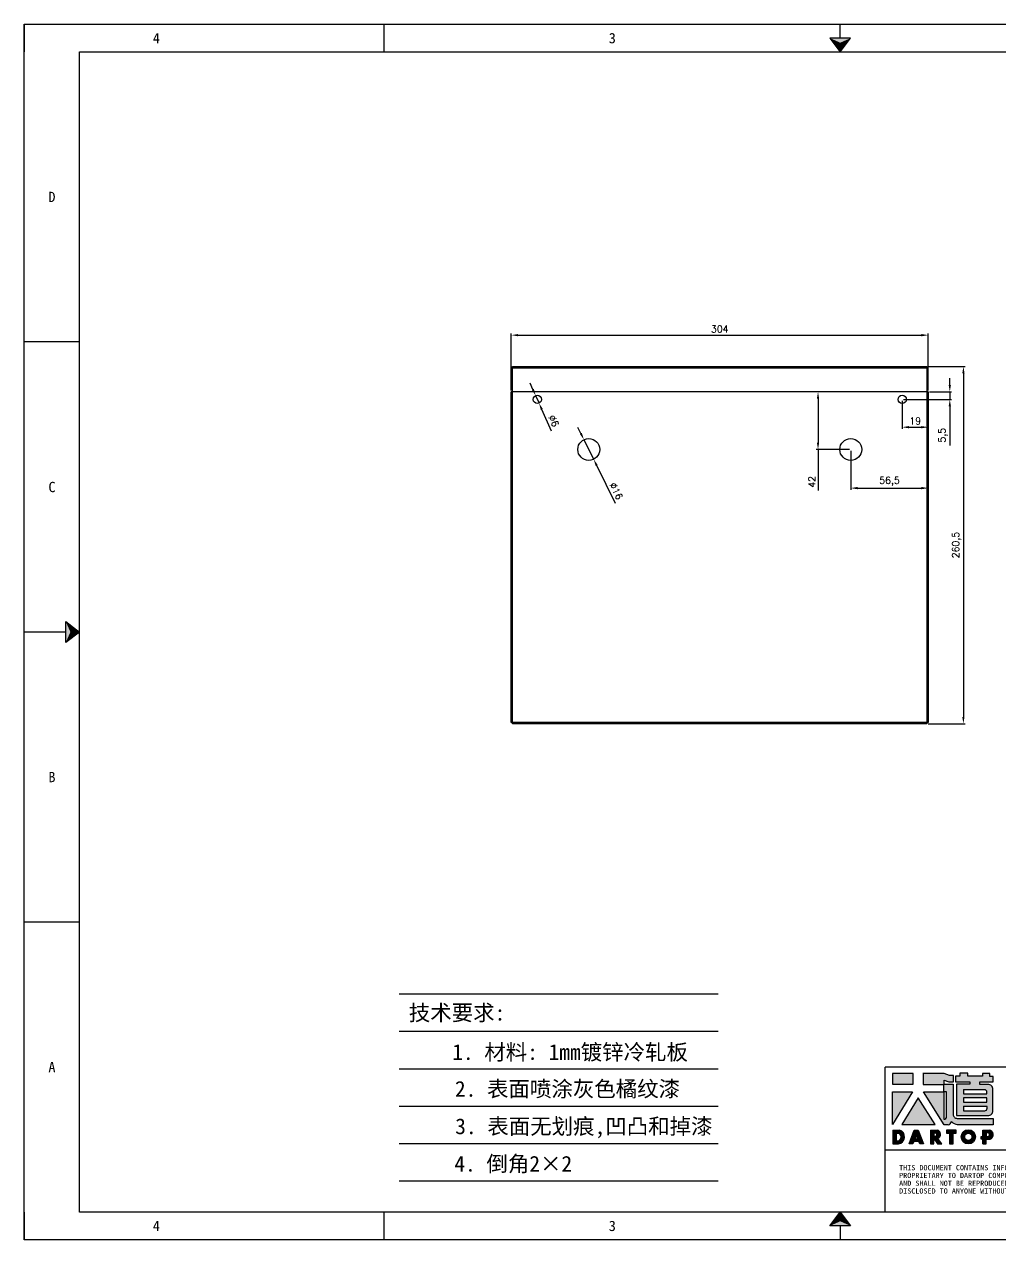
# Model space of a CAD drawing. Header units: millimetres. Extents: x -43476 to -13830, y -16942 to 55335.
# Drawn here: x -32003 to -31292, y 33337 to 34223 of the extents above; entities that cross this region are included whole.
import ezdxf
from ezdxf.enums import TextEntityAlignment as Align

# ---------------------------------------------------------------- set-up
doc = ezdxf.new("R2010")
doc.units = ezdxf.units.MM
doc.linetypes.add('DOT', pattern=[0.25, 0, -0.25])
doc.layers.add('dim', color=2, linetype='Continuous', lineweight=9)
doc.layers.add('print', color=30, linetype='Continuous')
doc.styles.add('Dartop', font='')
doc.styles.add('HZ', font='')
doc.styles.add('hzHT', font='simhei.ttf')
doc.styles.get("Standard").update_dxf_attribs({"font": 'txt', "bigfont": 'gbcbig.shx'})
doc.styles.get('Dartop').set_extended_font_data('FangSong_GB2312')
doc.styles.get('HZ').set_extended_font_data('SimSun')
doc.dimstyles.new('small', dxfattribs={"dimtxt": 5, "dimasz": 5, "dimexe": 1.25, "dimexo": 1, "dimgap": 2, "dimtad": 1, "dimtxsty": 'Standard', "dimcen": 2.5, "dimadec": 0, "dimazin": 0, "dimtfac": 1, "dimtmove": 0, "dimatfit": 3, "dimfxl": 0, "dimarcsym": 0})

# ---------------------------------------------------------------- blocks, each defined once
blk = doc.blocks.new('*U5')
at = {"color": 254, "linetype": 'Continuous', "extrusion": (0, 0, -1)}
for points in [[(-17, 0.333), (-16.812, 0.25), (-17, 0.5)], [(-17, 0.333), (-17, 0.5), (-17.188, 0.25)], [(-17, 0.333), (-17.188, 0.25), (-16.812, 0.25)]]:
    blk.add_solid(points, dxfattribs=at)
blk = doc.blocks.new('*U6')
at = {"color": 254, "linetype": 'Continuous'}
for points in [[(17, 21.667), (17.188, 21.75), (16.812, 21.75)], [(17, 21.667), (16.812, 21.75), (17, 21.5)], [(17, 21.667), (17, 21.5), (17.188, 21.75)]]:
    blk.add_solid(points, dxfattribs=at)
blk = doc.blocks.new('*U3')
at = {"color": 254, "linetype": 'Continuous', "extrusion": (0, 0, -1)}
for points in [[(-0.833, 11), (-0.75, 10.812), (-0.75, 11.188)], [(-0.833, 11), (-0.75, 11.188), (-1, 11)], [(-0.833, 11), (-1, 11), (-0.75, 10.812)]]:
    blk.add_solid(points, dxfattribs=at)
blk = doc.blocks.new('dadao')
for p, q in [((48, 19.2), (44.9, 10.4)), ((44.9, 10.4), (51.2, 10.4)), ((51.2, 10.4), (48, 19.2))]:
    blk.add_line(p, q)
for points in [[(41.8, 121.6), (41.8, 143.7), (-0.4, 143.7), (-0.4, 121.6), (41.8, 121.6)], [(104.8, 122), (104.8, 130.3), (114.1, 126.3), (124.2, 126.3), (124.2, 139.6), (115.9, 139.6), (105.1, 143.9), (61.5, 143.9)], [(61.7, 144), (61.7, 121.3), (103.9, 121.3)], [(113.4, 38.7), (105.1, 38.7), (63, 106.5), (103.9, 106.5), (103.9, 120.9), (103.9, 121.3)], [(109.7, 53.6), (109.7, 106.2), (104.3, 106.2), (104.3, 50.4), (106.6, 50.4)], [(144.6, 94.4), (144.6, 84.8), (192, 84.8), (192, 94.1), (144.9, 94.1)], [(0, 28), (0, 0), (11.8, 0)], [(0.1, 28), (14, 28)], [(76.8, 28.2), (76.8, 0), (84.1, 0), (84.1, 11.1), (91.6, -0.1), (100.3, -0.1), (91.7, 11.1)], [(76.8, 28.2), (90.6, 28.2)], [(120.2, 45), (119.5, 45), (119.5, 44.6)], [(183.7, 0), (183.7, 9.6), (180.6, 9.6), (180.6, 14.9), (183.8, 14.9), (183.8, 28.1), (196.1, 28.1), (196.5, 28.1)], [(7.1, 21.8), (7.1, 6.1), (12, 6.1)], [(7.1, 21.8), (11.4, 21.8)], [(84, 22.7), (84, 15.3), (87.2, 15.3)], [(84, 22.7), (87.3, 22.7)], [(183.7, 0), (190.9, 0), (190.9, 9.6), (198.8, 9.6)], [(194.9, 22.3), (190.8, 22.3), (190.8, 15), (194.4, 15)]]:
    blk.add_lwpolyline(points)
blk.add_lwpolyline([(137.1, 144.2), (137.1, 137.9), (128.3, 137.9), (128.3, 126.5), (157.3, 126.5), (157.3, 121.5), (130.3, 121.5), (130.3, 57.5), (194.4, 57.5, 0.414214), (204.4, 67.5), (204.4, 111.3, 0.414214), (194.4, 121.3), (177.5, 121.3), (177.5, 126.3), (204.7, 126.3), (204.7, 137.7), (198.2, 137.7), (198.2, 143.9), (183.3, 143.9), (183.3, 138), (153, 138), (153, 144.2), (137.1, 144.2)], format="xyb", close=True)
for points in [[(-0.3, 106.2), (40.4, 106.2), (-0.3, 39.7), (-0.3, 106.2)], [(51.7, 94.1), (18.4, 39.3), (86.2, 39.3)], [(43.8, 28.2), (51.8, 28.2), (62.6, -0.1), (55, -0.1), (53.2, 5), (42.9, 5), (41.1, 0), (33.6, 0)], [(110, 28.1), (110, 21.9), (116, 21.9), (116, -0.1), (123.2, -0.1), (123.2, 22), (129.2, 22), (129.2, 28.1), (110, 28.1)]]:
    blk.add_lwpolyline(points, close=True)
for points in [[(104.8, 122), (123.4, 122), (123.4, 60, 0.414214), (131.4, 52), (204.8, 52), (204.8, 39.1), (131.7, 39.1)], [(144.3, 110.8), (144.3, 101.8), (192.3, 101.8), (192.3, 105.5, 0.414214), (187.3, 110.5), (144.3, 110.5)], [(144.6, 77), (144.6, 67.5), (187.6, 67.5, 0.414214), (192.6, 72.5), (192.6, 76.4), (144.6, 76.4)]]:
    blk.add_lwpolyline(points, format="xyb")
for radius in [14.5, 7.44]:
    blk.add_circle((154.2, 14.2), radius)
for centre, radius, start, end in [((99.2, 60.7), 12.6, 305.6399, 325.969), ((9.6, 14.2), 14.4, 278.6604, 72.3203), ((88.6, 19.4), 8.95, 290.6073, 77.2124), ((111.6, 46.7), 8.19, 282.9811, 347.6627), ((136, 61.7), 22.9, 226.7358, 259.3209), ((195.7, 18.6), 9.51, 288.8959, 85.2442), ((8.5, 13.9), 8.49, 294.2143, 69.7177), ((86.4, 19), 3.8, 282.527, 76.7196), ((193.7, 18.7), 3.8, 280.9891, 72.5513)]:
    blk.add_arc(centre, radius, start, end)
blk = doc.blocks.new('*D73')
at = {"layer": 'Defpoints', "color": 0, "transparency": 16777216}
for p in [(-31344.27, 33996.19), (-31648.27, 33954.84), (-31344.27, 33954.84)]:
    blk.add_point(p, dxfattribs=at)
at = {"layer": 'dim', "color": 0, "lineweight": -2, "transparency": 16777216}
for p, q in [((-31648.27, 33955.84), (-31648.27, 33997.44)), ((-31643.27, 33996.19), (-31349.27, 33996.19)), ((-31344.27, 33955.84), (-31344.27, 33997.44))]:
    blk.add_line(p, q, dxfattribs=at)
at = {"layer": 'dim', "color": 0, "transparency": 16777216}
for points in [[(-31643.27, 33997.03), (-31643.27, 33995.36), (-31648.27, 33996.19)], [(-31349.27, 33997.03), (-31349.27, 33995.36), (-31344.27, 33996.19)]]:
    blk.add_solid(points, dxfattribs=at)
at = {"layer": 'dim', "color": 0, "transparency": 16777216, "insert": (-31496.27, 34000.69), "char_height": 5, "attachment_point": 5}
blk.add_mtext('304', dxfattribs=at)
blk = doc.blocks.new('*D76')
at = {"layer": 'Defpoints', "color": 0, "transparency": 16777216}
for p in [(-31345.27, 33973.34), (-31345.27, 33712.84), (-31318.65, 33712.84)]:
    blk.add_point(p, dxfattribs=at)
at = {"layer": 'dim', "color": 0, "lineweight": -2, "transparency": 16777216}
for p, q in [((-31344.27, 33973.34), (-31317.4, 33973.34)), ((-31318.65, 33968.34), (-31318.65, 33717.84)), ((-31344.27, 33712.84), (-31317.4, 33712.84))]:
    blk.add_line(p, q, dxfattribs=at)
at = {"layer": 'dim', "color": 0, "transparency": 16777216}
for points in [[(-31319.48, 33968.34), (-31317.82, 33968.34), (-31318.65, 33973.34)], [(-31319.48, 33717.84), (-31317.82, 33717.84), (-31318.65, 33712.84)]]:
    blk.add_solid(points, dxfattribs=at)
at = {"layer": 'dim', "color": 0, "transparency": 16777216, "insert": (-31323.57, 33843.09), "char_height": 5, "attachment_point": 5, "rotation": 90}
blk.add_mtext('260,5', dxfattribs=at)
blk = doc.blocks.new('*D78')
at = {"layer": 'Defpoints', "color": 0, "transparency": 16777216}
for p in [(-31595.32, 33920.01), (-31588.21, 33905.67)]:
    blk.add_point(p, dxfattribs=at)
at = {"layer": 'dim', "color": 0, "lineweight": -2, "transparency": 16777216}
for p, q in [((-31597.54, 33924.49), (-31599.76, 33928.97)), ((-31595.32, 33920.01), (-31588.21, 33905.67)), ((-31572.27, 33873.51), (-31585.99, 33901.19))]:
    blk.add_line(p, q, dxfattribs=at)
at = {"layer": 'dim', "color": 0, "transparency": 16777216}
for points in [[(-31596.79, 33924.86), (-31598.28, 33924.12), (-31595.32, 33920.01)], [(-31585.25, 33901.56), (-31586.74, 33900.82), (-31588.21, 33905.67)]]:
    blk.add_solid(points, dxfattribs=at)
at = {"layer": 'dim', "color": 0, "transparency": 16777216, "insert": (-31571.72, 33882.53), "char_height": 5, "attachment_point": 5, "rotation": 296.36309}
blk.add_mtext('∅16', dxfattribs=at)
blk = doc.blocks.new('*D79')
at = {"layer": 'Defpoints', "color": 0, "transparency": 16777216}
for p in [(-31630.49, 33952.08), (-31628.04, 33946.6)]:
    blk.add_point(p, dxfattribs=at)
at = {"layer": 'dim', "color": 0, "lineweight": -2, "transparency": 16777216}
for p, q in [((-31632.54, 33956.64), (-31634.58, 33961.2)), ((-31630.49, 33952.08), (-31628.04, 33946.6)), ((-31618.9, 33926.22), (-31625.99, 33942.04))]:
    blk.add_line(p, q, dxfattribs=at)
at = {"layer": 'dim', "color": 0, "transparency": 16777216}
for points in [[(-31631.78, 33956.98), (-31633.3, 33956.3), (-31630.49, 33952.08)], [(-31625.23, 33942.38), (-31626.75, 33941.7), (-31628.04, 33946.6)]]:
    blk.add_solid(points, dxfattribs=at)
at = {"layer": 'dim', "color": 0, "transparency": 16777216, "insert": (-31617.32, 33933.69), "char_height": 5, "attachment_point": 5, "rotation": 294.14229}
blk.add_mtext('∅6', dxfattribs=at)
blk = doc.blocks.new('*D80')
at = {"layer": 'Defpoints', "color": 0, "transparency": 16777216}
for p in [(-31363.27, 33949.34), (-31344.27, 33954.84), (-31344.27, 33929.07)]:
    blk.add_point(p, dxfattribs=at)
at = {"layer": 'dim', "color": 0, "lineweight": -2, "transparency": 16777216}
for p, q in [((-31363.27, 33948.34), (-31363.27, 33927.82)), ((-31344.27, 33953.84), (-31344.27, 33927.82)), ((-31358.27, 33929.07), (-31349.27, 33929.07))]:
    blk.add_line(p, q, dxfattribs=at)
at = {"layer": 'dim', "color": 0, "transparency": 16777216}
for points in [[(-31358.27, 33929.91), (-31358.27, 33928.24), (-31363.27, 33929.07)], [(-31349.27, 33929.91), (-31349.27, 33928.24), (-31344.27, 33929.07)]]:
    blk.add_solid(points, dxfattribs=at)
at = {"layer": 'dim', "color": 0, "transparency": 16777216, "insert": (-31353.77, 33933.57), "char_height": 5, "attachment_point": 5}
blk.add_mtext('19', dxfattribs=at)
blk = doc.blocks.new('*D81')
at = {"layer": 'Defpoints', "color": 0, "transparency": 16777216}
for p in [(-31344.27, 33954.84), (-31400.77, 33912.84), (-31344.27, 33884.65)]:
    blk.add_point(p, dxfattribs=at)
at = {"layer": 'dim', "color": 0, "lineweight": -2, "transparency": 16777216}
for p, q in [((-31344.27, 33953.84), (-31344.27, 33883.4)), ((-31400.77, 33911.84), (-31400.77, 33883.4)), ((-31395.77, 33884.65), (-31349.27, 33884.65))]:
    blk.add_line(p, q, dxfattribs=at)
at = {"layer": 'dim', "color": 0, "transparency": 16777216}
for points in [[(-31395.77, 33885.49), (-31395.77, 33883.82), (-31400.77, 33884.65)], [(-31349.27, 33885.49), (-31349.27, 33883.82), (-31344.27, 33884.65)]]:
    blk.add_solid(points, dxfattribs=at)
at = {"layer": 'dim', "color": 0, "transparency": 16777216, "insert": (-31372.52, 33889.57), "char_height": 5, "attachment_point": 5}
blk.add_mtext('56,5', dxfattribs=at)
blk = doc.blocks.new('*D82')
at = {"layer": 'Defpoints', "color": 0, "transparency": 16777216}
for p in [(-31363.27, 33949.34), (-31344.27, 33954.84), (-31328.56, 33954.84)]:
    blk.add_point(p, dxfattribs=at)
at = {"layer": 'dim', "color": 0, "lineweight": -2, "transparency": 16777216}
for p, q in [((-31328.56, 33959.84), (-31328.56, 33964.84)), ((-31362.27, 33949.34), (-31327.31, 33949.34)), ((-31343.27, 33954.84), (-31327.31, 33954.84)), ((-31328.56, 33954.84), (-31328.56, 33949.34)), ((-31328.56, 33944.34), (-31328.56, 33915.75))]:
    blk.add_line(p, q, dxfattribs=at)
at = {"layer": 'dim', "color": 0, "transparency": 16777216}
for points in [[(-31329.4, 33959.84), (-31327.73, 33959.84), (-31328.56, 33954.84)], [(-31329.4, 33944.34), (-31327.73, 33944.34), (-31328.56, 33949.34)]]:
    blk.add_solid(points, dxfattribs=at)
at = {"layer": 'dim', "color": 0, "transparency": 16777216, "insert": (-31333.48, 33923.17), "char_height": 5, "attachment_point": 5, "rotation": 90}
blk.add_mtext('5,5', dxfattribs=at)
blk = doc.blocks.new('*D83')
at = {"layer": 'Defpoints', "color": 0, "transparency": 16777216}
for p in [(-31424.63, 33954.84), (-31344.27, 33954.84), (-31400.77, 33912.84)]:
    blk.add_point(p, dxfattribs=at)
at = {"layer": 'dim', "color": 0, "lineweight": -2, "transparency": 16777216}
for p, q in [((-31345.27, 33954.84), (-31425.88, 33954.84)), ((-31424.63, 33949.84), (-31424.63, 33917.84)), ((-31401.77, 33912.84), (-31425.88, 33912.84)), ((-31424.63, 33912.84), (-31424.63, 33883))]:
    blk.add_line(p, q, dxfattribs=at)
at = {"layer": 'dim', "color": 0, "transparency": 16777216}
for points in [[(-31425.46, 33949.84), (-31423.8, 33949.84), (-31424.63, 33954.84)], [(-31425.46, 33917.84), (-31423.8, 33917.84), (-31424.63, 33912.84)]]:
    blk.add_solid(points, dxfattribs=at)
at = {"layer": 'dim', "color": 0, "transparency": 16777216, "insert": (-31429.13, 33889.17), "char_height": 5, "attachment_point": 5, "rotation": 90}
blk.add_mtext('42', dxfattribs=at)

msp = doc.modelspace()

# ---------------------------------------------------------------- hatches: boundary and pattern name
for points in [[(-31355.217, 33457.771), (-31370.284, 33457.771), (-31370.284, 33449.899), (-31355.217, 33449.899)], [(-31355.702, 33444.391), (-31370.244, 33444.391), (-31370.244, 33420.648)], [(-31351.671, 33440.082), (-31363.558, 33420.49), (-31339.352, 33420.49)], [(-31323.983, 33416.481), (-31330.862, 33416.481), (-31330.862, 33414.298), (-31328.716, 33414.298), (-31328.716, 33406.434), (-31326.146, 33406.434), (-31326.146, 33414.304), (-31323.983, 33414.304)]]:
    msp.add_hatch(color=0).paths.add_polyline_path(points)
h = msp.add_hatch(color=0)
h.paths.add_polyline_path([(-31332.7, 33452.987), (-31329.374, 33451.55), (-31325.779, 33451.55), (-31325.779, 33456.308), (-31328.745, 33456.308), (-31332.61, 33457.835), (-31348.097, 33457.835), (-31348.097, 33449.787), (-31333.028, 33449.787), (-31333.028, 33449.624), (-31333.028, 33444.481), (-31347.641, 33444.481), (-31332.611, 33420.293), (-31329.635, 33420.293, 0.2793748), (-31327.462, 33422.406), (-31327.462, 33422.517), (-31327.2, 33422.517, 0.1431454), (-31323.102, 33420.432), (-31296.985, 33420.432), (-31296.985, 33425.019), (-31323.213, 33425.019, -0.4142136), (-31326.07, 33427.876), (-31326.07, 33450.041), (-31332.7, 33450.041)])
h.paths.add_polyline_path([(-31332.877, 33444.378), (-31330.962, 33444.378), (-31330.962, 33425.605, -0.0889357), (-31332.071, 33424.463), (-31332.883, 33424.463)], flags=16)
h = msp.add_hatch(color=0)
h.paths.add_polyline_path([(-31297.03, 33455.642), (-31299.354, 33455.642), (-31299.354, 33457.853), (-31304.665, 33457.853), (-31304.665, 33455.753), (-31315.509, 33455.753), (-31315.509, 33457.963), (-31321.188, 33457.963), (-31321.188, 33455.712), (-31324.326, 33455.712), (-31324.326, 33451.637), (-31313.971, 33451.637), (-31313.971, 33449.834), (-31323.62, 33449.834), (-31323.62, 33427.015), (-31300.712, 33427.015, 0.4142136), (-31297.141, 33430.586), (-31297.141, 33446.213, 0.4142136), (-31300.712, 33449.784), (-31306.768, 33449.784), (-31306.768, 33451.553), (-31297.03, 33451.553)])
h.paths.add_polyline_path([(-31303.242, 33445.915, -0.4142136), (-31301.456, 33444.13), (-31301.456, 33442.82), (-31318.608, 33442.82), (-31318.608, 33445.915)], flags=16)
h.paths.add_polyline_path([(-31301.567, 33440.057), (-31301.567, 33436.741), (-31318.497, 33436.741), (-31318.497, 33440.057)], flags=16)
h.paths.add_polyline_path([(-31301.346, 33433.757), (-31301.346, 33432.337, -0.4142136), (-31303.132, 33430.551), (-31318.497, 33430.551), (-31318.497, 33433.757)], flags=16)
h = msp.add_hatch(color=0)
h.paths.add_polyline_path([(-31365.148, 33416.445), (-31370.137, 33416.445), (-31370.137, 33406.464), (-31365.935, 33406.464, 0.7930159)])
h.paths.add_polyline_path([(-31365.861, 33408.649), (-31367.606, 33408.649), (-31367.606, 33414.259), (-31366.054, 33414.259, -0.6713609)], flags=16)
h = msp.add_hatch(color=0)
h.paths.add_polyline_path([(-31351.633, 33416.527), (-31354.48, 33416.527), (-31358.142, 33406.453), (-31355.445, 33406.453), (-31354.81, 33408.238), (-31351.157, 33408.238), (-31350.508, 33406.431), (-31347.79, 33406.431)])
h.paths.add_polyline_path([(-31351.855, 33410.163), (-31354.118, 33410.163), (-31353.007, 33413.328)], flags=16)
h = msp.add_hatch(color=0)
h.paths.add_polyline_path([(-31337.794, 33416.52), (-31342.701, 33416.52), (-31342.701, 33406.447), (-31340.108, 33406.447), (-31340.108, 33410.44), (-31337.443, 33406.411), (-31334.31, 33406.411), (-31337.377, 33410.415, 0.7440549)])
h.paths.add_polyline_path([(-31340.132, 33411.931), (-31340.132, 33414.576), (-31338.973, 33414.576, -0.796809), (-31338.99, 33411.931)], flags=16)
h = msp.add_hatch(color=0)
h.paths.add_polyline_path([(-31320.243, 33411.52, 1), (-31309.9, 33411.52, 1)])
h.paths.add_polyline_path([(-31312.415, 33411.52, -1), (-31317.728, 33411.52, -1)], flags=16)
h = msp.add_hatch(color=0)
h.paths.add_polyline_path([(-31299.979, 33416.496), (-31300.128, 33416.496), (-31304.502, 33416.496), (-31304.502, 33411.795), (-31305.662, 33411.795), (-31305.662, 33409.887), (-31304.521, 33409.887), (-31304.521, 33406.465), (-31301.967, 33406.465), (-31301.967, 33409.9), (-31299.161, 33409.9, 0.8123038)])
h.paths.add_polyline_path([(-31302.005, 33411.808), (-31302.005, 33414.438), (-31300.552, 33414.438, -0.7782134), (-31300.7, 33411.808)], flags=16)

# ---------------------------------------------------------------- linework, layer by layer
at = {"color": 0, "linetype": 'DOT'}
for p, q in [((-32003.265, 34222.886), (-30743.679, 34222.886)), ((-32003.265, 33356.693), (-32003.265, 34202.742)), ((-30743.679, 33336.549), (-32003.265, 33336.549))]:
    msp.add_line(p, q, dxfattribs=at)
at = {"color": 0}
for p, q in [((-32003.265, 34222.886), (-32003.265, 34202.742)), ((-31740.808, 34202.742), (-31740.808, 34222.886)), ((-31408.432, 34212.814), (-31408.432, 34222.886)), ((-31962.977, 33356.693), (-31962.977, 34202.742)), ((-31962.977, 34202.742), (-30763.823, 34202.742)), ((-31962.977, 33991.23), (-32003.265, 33991.23)), ((-31973.049, 33779.717), (-32003.265, 33779.717)), ((-31962.977, 33568.205), (-32003.265, 33568.205)), ((-30763.823, 33462.449), (-31375.698, 33462.449)), ((-31375.698, 33356.693), (-31375.698, 33462.449)), ((-31375.698, 33402.017), (-31224.618, 33402.017)), ((-32003.265, 33356.693), (-32003.265, 33336.549)), ((-30763.823, 33356.693), (-31962.977, 33356.693)), ((-31740.808, 33336.549), (-31740.808, 33356.693)), ((-31408.432, 33346.621), (-31408.432, 33336.549))]:
    msp.add_line(p, q, dxfattribs=at)
for p, q in [((-31647.265, 33973.338), (-31345.265, 33973.338)), ((-31647.265, 33712.838), (-31647.265, 33973.338)), ((-31345.265, 33973.338), (-31345.265, 33712.838)), ((-31647.265, 33972.338), (-31345.265, 33972.338)), ((-31648.265, 33713.838), (-31648.265, 33954.838)), ((-31344.265, 33954.838), (-31648.265, 33954.838)), ((-31344.265, 33954.838), (-31344.265, 33713.838)), ((-31344.265, 33713.838), (-31648.265, 33713.838)), ((-31345.265, 33712.838), (-31647.265, 33712.838))]:
    msp.add_line(p, q)
for points in [[(-31408.432, 34202.742), (-31400.878, 34212.814), (-31415.986, 34212.814), (-31408.432, 34202.742)], [(-31962.977, 33779.717), (-31973.049, 33772.163), (-31973.049, 33787.271), (-31962.977, 33779.717)], [(-31408.432, 33356.693), (-31400.878, 33346.621), (-31415.986, 33346.621), (-31408.432, 33356.693)]]:
    msp.add_lwpolyline(points, close=True, dxfattribs=at)
for centre, radius in [((-31629.265, 33949.338), 3), ((-31363.265, 33949.338), 3), ((-31591.765, 33912.838), 8), ((-31400.765, 33912.838), 8)]:
    msp.add_circle(centre, radius)
at = {"layer": 'Defpoints'}
for p, q in [((-31730.033, 33515.866), (-31497.514, 33515.866)), ((-31730.033, 33488.566), (-31497.514, 33488.566)), ((-31730.033, 33488.566), (-31497.514, 33488.566)), ((-31730.033, 33461.266), (-31497.514, 33461.266)), ((-31730.033, 33433.966), (-31497.514, 33433.966)), ((-31730.033, 33406.666), (-31497.514, 33406.666)), ((-31730.033, 33379.366), (-31497.514, 33379.366))]:
    msp.add_line(p, q, dxfattribs=at)
at = {"layer": 'print'}
msp.add_lwpolyline([(-32003.265, 34222.886), (-30723.535, 34222.886), (-30723.535, 33336.549), (-32003.265, 33336.549)], close=True, dxfattribs=at)

# ---------------------------------------------------------------- block references
at = {"color": 0, "linetype": 'Continuous', "xscale": 40.28805309813855, "yscale": 40.28805309843684, "zscale": 40.28805309843723}
for name, p in [('*U6', (-32093.329, 33336.549)), ('*U3', (-32003.265, 33336.549)), ('*U5', (-32093.329, 33336.549))]:
    msp.add_blockref(name, p, dxfattribs=at)
at = {"color": 0, "xscale": 0.3570986524328962, "yscale": 0.3570986524601059, "zscale": 0.3570986524634209}
msp.add_blockref('dadao', (-31370.137, 33406.464), dxfattribs=at)

# ---------------------------------------------------------------- texts
at = {"color": 0, "style": 'Dartop'}
for s, p in [('4', (-31906.996, 34212.814)), ('3', (-31574.62, 34212.814)), ('D', (-31983.121, 34096.986)), ('C', (-31983.121, 33885.474)), ('B', (-31983.121, 33673.961)), ('A', (-31983.121, 33462.449)), ('4', (-31906.996, 33346.621)), ('3', (-31574.62, 33346.621))]:
    msp.add_text(s, height=7.554, dxfattribs=at).set_placement(p, align=Align.MIDDLE_CENTER)
at = {"style": 'HZ'}
for s, p in [('技术要求:', (-31687.806, 33502.088)), ('     1. 材料: 1mm镀锌冷轧板', (-31624.886, 33473.378)), ('    2. 表面喷涂灰色橘纹漆', (-31622.871, 33446.545)), ('3. 表面无划痕,凹凸和掉漆', (-31595.342, 33419.245)), ('4. 倒角2×2         ', (-31611.714, 33391.945))]:
    msp.add_text(s, height=11.466, dxfattribs=at).set_placement(p, align=Align.MIDDLE_CENTER)
at = {"color": 0, "style": 'hzHT'}
for s, p in [('THIS DOCUMENT CONTAINS INFORMATION', (-31365.501, 33387.174)), ('AND SHALL NOT BE REPRODUCED, USED OR', (-31365.501, 33375.843)), ('PROPRIETARY TO DARTOP COMPUTER TECHNOLOGY', (-31365.501, 33381.508)), ('DISCLOSED TO ANYONE WITHOUT PRIOR WRITTEN CONSENT.', (-31365.501, 33370.177))]:
    msp.add_text(s, height=3.777, dxfattribs=at).set_placement(p)

# ---------------------------------------------------------------- dimensions: what is measured, and where the dimension line sits
at = {"layer": 'dim'}
for base, p1, picture, middle in [((-31344.265, 33996.194), (-31648.265, 33954.838), '*D73', (-31496.265, 33996.194)), ((-31344.265, 33929.074), (-31363.265, 33949.338), '*D80', (-31353.765, 33929.074))]:
    dim = msp.add_linear_dim(base=base, p1=p1, p2=(-31344.265, 33954.838), dimstyle='small', override={"dimpost": '\\X'}, dxfattribs=at)
    dim.commit()
    dim.dimension.update_dxf_attribs({"geometry": picture, "text_midpoint": middle, "dimtype": 160})
dim = msp.add_linear_dim(base=(-31318.652, 33712.838), p1=(-31345.265, 33973.338), p2=(-31345.265, 33712.838), angle=90, dimstyle='small', override={"dimpost": '\\X'}, dxfattribs=at)
dim.commit()
dim.dimension.update_dxf_attribs({"geometry": '*D76', "text_midpoint": (-31323.568, 33843.088)})
for base, p1, picture, middle in [((-31328.564, 33954.838), (-31363.265, 33949.338), '*D82', (-31328.564, 33923.172)), ((-31424.631, 33954.838), (-31400.765, 33912.838), '*D83', (-31424.631, 33889.172))]:
    dim = msp.add_linear_dim(base=base, p1=p1, p2=(-31344.265, 33954.838), angle=90, dimstyle='small', override={"dimpost": '\\X'}, dxfattribs=at)
    dim.commit()
    dim.dimension.update_dxf_attribs({"geometry": picture, "text_midpoint": middle, "dimtype": 160})
dim = msp.add_diameter_dim_2p(p1=(-31630.492, 33952.076), p2=(-31628.038, 33946.601), dimstyle='small', override={"dimpost": '\\X'}, dxfattribs=at)
dim.commit()
dim.dimension.update_dxf_attribs({"geometry": '*D79', "text_midpoint": (-31617.32, 33933.689)})
dim = msp.add_linear_dim(base=(-31344.265, 33884.654), p1=(-31400.765, 33912.838), p2=(-31344.265, 33954.838), dimstyle='small', override={"dimpost": '\\X'}, dxfattribs=at)
dim.commit()
dim.dimension.update_dxf_attribs({"geometry": '*D81', "text_midpoint": (-31372.515, 33889.571)})
dim = msp.add_diameter_dim_2p(p1=(-31595.318, 33920.006), p2=(-31588.213, 33905.67), dimstyle='small', override={"dimpost": '\\X'}, dxfattribs=at)
dim.commit()
dim.dimension.update_dxf_attribs({"geometry": '*D78', "text_midpoint": (-31575.752, 33880.527), "dimtype": 163})

doc.saveas('drawing.dxf')
